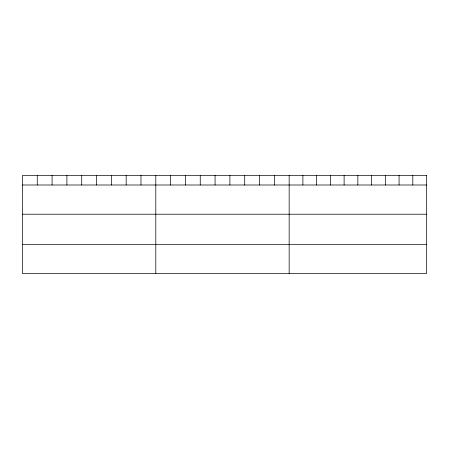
<?xml version="1.0" encoding="UTF-8"?>
<svg xmlns="http://www.w3.org/2000/svg" width="449" height="449" viewBox="0 0 449 449"><rect width="100%" height="100%" fill="white"/><g stroke="black" fill="none" stroke-linecap="round" stroke-linejoin="round"><path stroke-width="0.67" d="M22.45 184.999L426.55 184.999M22.45 214.218L426.55 214.218M22.45 244.323L426.55 244.323M412.811 175.458L412.811 184.999M399.071 175.458L399.071 184.999M385.332 175.458L385.332 184.999M371.592 175.458L371.592 184.999M357.853 175.458L357.853 184.999M344.114 175.458L344.114 184.999M330.374 175.458L330.374 184.999M316.635 175.458L316.635 184.999M302.895 175.458L302.895 184.999M289.156 175.458L289.156 273.542M274.339 175.458L274.339 184.999M259.522 175.458L259.522 184.999M244.705 175.458L244.705 184.999M229.888 175.458L229.888 184.999M215.071 175.458L215.071 184.999M200.254 175.458L200.254 184.999M185.437 175.458L185.437 184.999M170.62 175.458L170.62 184.999M155.803 175.458L155.803 273.542M140.986 175.458L140.986 184.999M126.169 175.458L126.169 184.999M111.352 175.458L111.352 184.999M96.535 175.458L96.535 184.999M81.718 175.458L81.718 184.999M66.901 175.458L66.901 184.999M52.084 175.458L52.084 184.999M37.267 175.458L37.267 184.999M426.55 175.458L22.45 175.458L22.45 273.542L426.55 273.542L426.55 175.458"/></g></svg>
